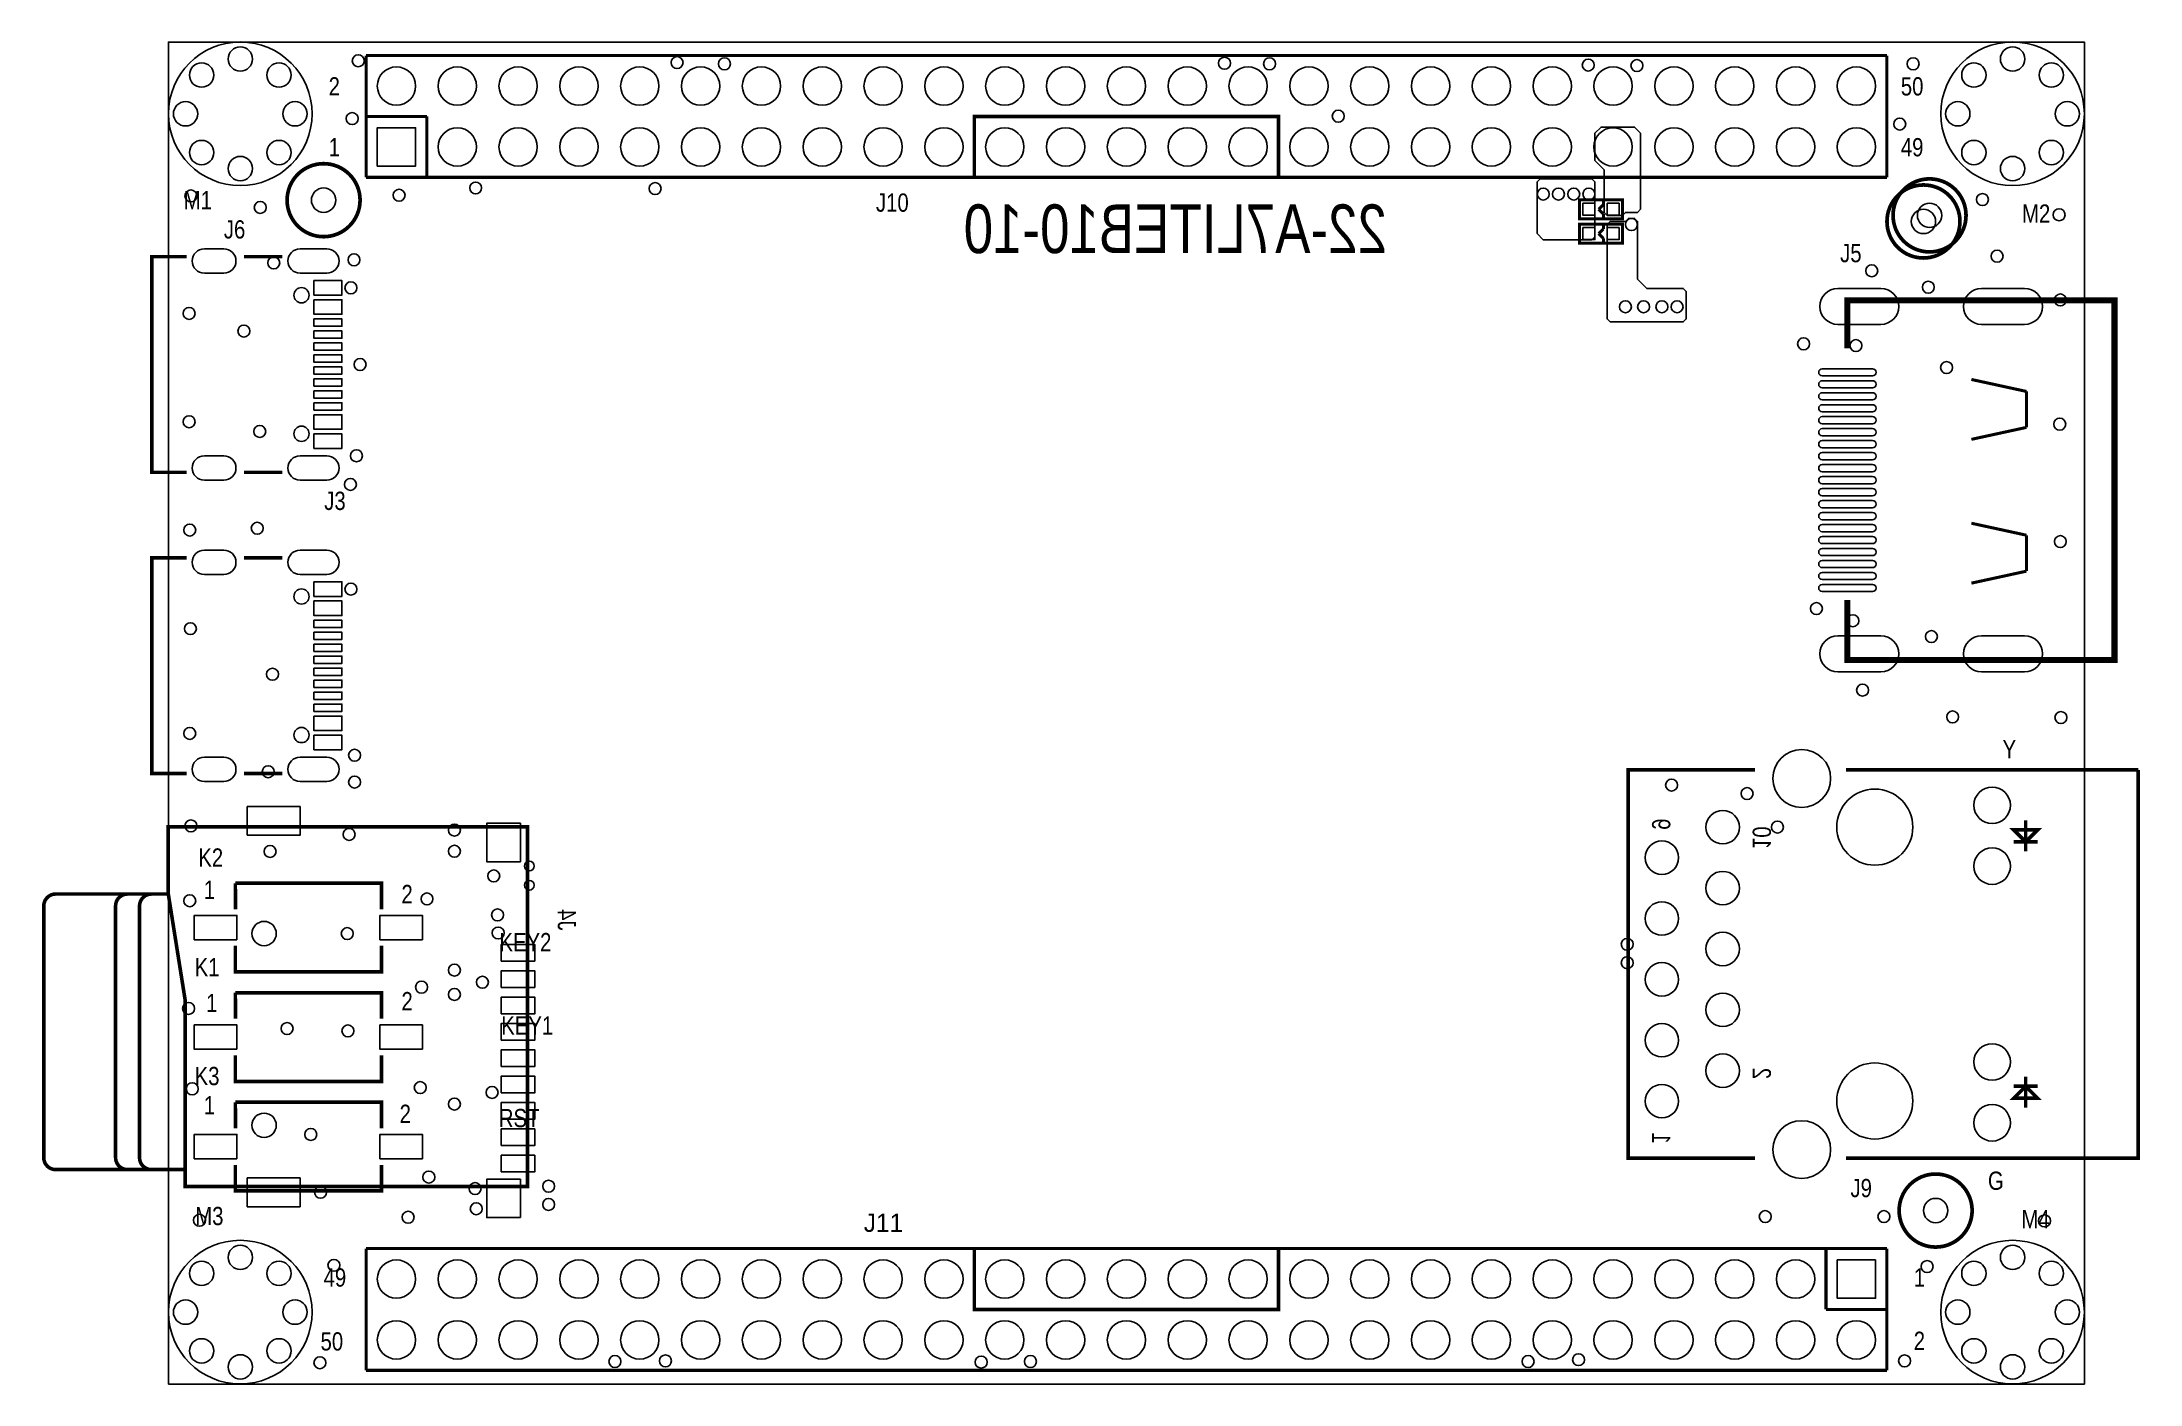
# Model space of a CAD drawing. Extents: x -5.3 to 82.3, y 0 to 56.
import ezdxf

# ---------------------------------------------------------------- set-up
doc = ezdxf.new("R2010")
doc.units = 0
for name, color, linetype in [('BG_OUTLINE', 40, 'CONTINUOUS'), ('BG_SILKSCREEN_BOTTOM', 23, 'CONTINUOUS'), ('BG_SILKSCREEN_TOP', 7, 'CONTINUOUS'), ('ET_BOTTOM', 132, 'CONTINUOUS'), ('PG_SILKSCREEN_BOTTOM', 23, 'CONTINUOUS'), ('PG_SILKSCREEN_TOP', 7, 'CONTINUOUS'), ('PIN_BOTTOM', 132, 'CONTINUOUS'), ('PIN_TOP', 12, 'CONTINUOUS'), ('RD_SILKSCREEN_BOTTOM', 23, 'CONTINUOUS'), ('RD_SILKSCREEN_TOP', 7, 'CONTINUOUS'), ('VC_BOTTOM', 5, 'CONTINUOUS'), ('VC_TOP', 5, 'CONTINUOUS')]:
    doc.layers.add(name, color=color, linetype=linetype)

msp = doc.modelspace()

# ---------------------------------------------------------------- linework, layer by layer
at = {"layer": 'BG_OUTLINE'}
msp.add_lwpolyline([(0, 0), (79.99984, 0), (79.99984, 55.999888), (0, 55.999888), (0, 0)], dxfattribs=at)
msp.add_lwpolyline([(0, 0), (0, 55.999888), (79.99984, 55.999888), (79.99984, 0)], close=True, dxfattribs=at)
at = {"layer": 'ET_BOTTOM'}
for points in [[(61.468, 49.022), (61.341, 48.895), (60.833, 48.895), (60.706, 48.768), (60.071, 48.768), (59.944, 48.895), (59.944, 50.673), (59.563, 51.054), (59.563, 52.197), (59.817, 52.451), (61.214, 52.451), (61.468, 52.197)], [(59.563, 50.165), (59.563, 47.879), (59.436, 47.752), (57.404, 47.752), (57.15, 48.006), (57.15, 50.165), (57.277, 50.292), (59.436, 50.292)], [(60.198, 44.323), (60.071, 44.45), (60.071, 48.387), (60.197492, 48.513492), (60.81141, 48.513492), (60.811664, 48.514), (60.833, 48.514), (60.959492, 48.640492), (61.214508, 48.640492), (61.341, 48.514), (61.341, 46.101), (61.722, 45.72), (63.246, 45.72), (63.373, 45.593), (63.373, 44.45), (63.246, 44.323)]]:
    msp.add_lwpolyline(points, close=True, dxfattribs=at)
at = {"layer": 'PG_SILKSCREEN_BOTTOM'}
for points, const_width in [([(8.001, 49.403, 1), (4.953, 49.403, 1), (8.001, 49.403)], 0.15494), ([(75.057, 48.768, 1), (72.009, 48.768, 1), (75.057, 48.768)], 0.15494), ([(-4.706874, 20.448016, 0.414355), (-5.207, 19.94789)], 0.150114), ([(-1.70688, 20.448016, 0.414353), (-2.207006, 19.94789)], 0.150114), ([(-0.706882, 20.448016, 0.414352), (-1.207008, 19.94789)], 0.150114), ([(-5.207, 9.448038, 0.414327), (-4.706874, 8.947912)], 0.150114), ([(-2.207006, 9.448038, 0.414324), (-1.70688, 8.947912)], 0.150114), ([(-1.207008, 9.448038, 0.414324), (-0.706882, 8.947912)], 0.150114), ([(75.311, 7.239, 1), (72.263, 7.239, 1), (75.311, 7.239)], 0.15494)]:
    msp.add_lwpolyline(points, format="xyb", dxfattribs=dict(at, const_width=const_width))
for points, const_width in [([(60.716922, 49.42205), (60.716922, 48.62195), (58.917078, 48.62195), (58.917078, 49.42205), (60.716922, 49.42205)], 0.127), ([(59.917076, 49.221898), (59.716924, 49.022)], 0.127), ([(59.716924, 49.022), (59.917076, 48.822102)], 0.127), ([(59.917076, 49.372012), (59.917076, 49.221898)], 0.127), ([(60.716922, 48.40605), (60.716922, 47.60595), (58.917078, 47.60595), (58.917078, 48.40605), (60.716922, 48.40605)], 0.127), ([(59.917076, 48.205898), (59.716924, 48.006)], 0.127), ([(59.917076, 48.822102), (59.917076, 48.681894)], 0.127), ([(59.917076, 48.356012), (59.917076, 48.205898)], 0.127), ([(59.716924, 48.006), (59.917076, 47.806102)], 0.127), ([(59.917076, 47.806102), (59.917076, 47.665894)], 0.127), ([(0.692912, 8.247888), (0.692912, 16.047974), (-0.007112, 20.448016), (-0.007112, 23.248112), (14.993112, 23.248112), (14.993112, 8.247888), (0.692912, 8.247888)], 0.150114), ([(-1.70688, 20.448016), (-4.706874, 20.448016)], 0.150114), ([(-0.60706, 20.448016), (-1.70688, 20.448016)], 0.150114), ([(-0.007112, 20.448016), (-0.706882, 20.448016)], 0.150114), ([(-5.207, 19.94789), (-5.207, 9.448038)], 0.150114), ([(-2.207006, 19.94789), (-2.207006, 9.448038)], 0.150114), ([(-1.207008, 19.94789), (-1.207008, 9.448038)], 0.150114), ([(-4.706874, 8.947912), (-1.70688, 8.947912)], 0.150114), ([(-1.70688, 8.947912), (-0.706882, 8.947912)], 0.150114), ([(-0.706882, 8.947912), (0.692912, 8.947912)], 0.150114)]:
    msp.add_lwpolyline(points, dxfattribs=dict(at, const_width=const_width))
at = {"layer": 'PG_SILKSCREEN_TOP'}
for points, const_width in [([(8.24992, 55.4355), (71.74992, 55.4355)], 0.127), ([(8.24992, 50.3555), (8.24992, 55.4355)], 0.127), ([(71.74992, 55.4355), (71.74992, 50.3555)], 0.127), ([(10.78992, 52.8955), (8.24992, 52.8955)], 0.127), ([(10.78992, 50.3555), (10.78992, 52.8955)], 0.127), ([(46.34992, 50.3555), (46.34992, 52.8955), (33.64992, 52.8955), (33.64992, 50.3555)], 0.150114), ([(71.74992, 50.3555), (8.24992, 50.3555)], 0.127), ([(0.754888, 47.045118), (-0.694944, 47.045118), (-0.694944, 38.044882), (0.754888, 38.044882)], 0.150114), ([(4.75488, 47.045118), (3.154934, 47.045118)], 0.150114), ([(70.104, 32.71901), (70.104, 30.218888), (81.254092, 30.218888), (81.254092, 45.219112), (70.104, 45.219112), (70.104, 43.219116)], 0.254), ([(75.280012, 41.920922), (77.579982, 41.420796)], 0.127), ([(77.579982, 41.420796), (77.579982, 39.92118)], 0.127), ([(77.579982, 39.92118), (75.280012, 39.4208)], 0.127), ([(3.154934, 38.044882), (4.75488, 38.044882)], 0.150114), ([(77.579982, 35.420808), (75.280012, 35.921188)], 0.127), ([(77.579982, 33.921192), (77.579982, 35.420808)], 0.127), ([(0.754888, 34.472118), (-0.694944, 34.472118), (-0.694944, 25.471882), (0.754888, 25.471882)], 0.150114), ([(4.75488, 34.472118), (3.154934, 34.472118)], 0.150114), ([(75.280012, 33.420812), (77.579982, 33.921192)], 0.127), ([(3.154934, 25.471882), (4.75488, 25.471882)], 0.150114), ([(66.24701, 25.62606), (60.947046, 25.62606), (60.947046, 9.42594), (66.24701, 9.42594)], 0.150114), ([(82.246978, 25.62606), (70.047104, 25.62606)], 0.150114), ([(70.047104, 9.42594), (82.246978, 9.42594), (82.246978, 25.62606)], 0.150114), ([(77.04709, 23.125938), (78.047088, 23.125938), (77.546962, 22.626066), (77.04709, 23.125938)], 0.150114), ([(77.546962, 22.626066), (77.546962, 23.525988)], 0.150114), ([(77.04709, 22.626066), (78.047088, 22.626066)], 0.150114), ([(77.546962, 22.626066), (77.546962, 22.226016)], 0.150114), ([(2.794, 19.812), (2.791968, 20.899882)], 0.1524), ([(2.791968, 20.899882), (8.892032, 20.899882), (8.892032, 19.812)], 0.1524), ([(8.892032, 18.288), (8.892032, 17.200118), (2.791968, 17.200118), (2.791968, 18.288)], 0.1524), ([(2.794, 15.24), (2.791968, 16.327882)], 0.1524), ([(2.791968, 16.327882), (8.892032, 16.327882), (8.892032, 15.24)], 0.1524), ([(8.892032, 13.716), (8.892032, 12.628118), (2.791968, 12.628118), (2.791968, 13.716)], 0.1524), ([(78.047088, 11.926062), (77.04709, 11.926062), (77.546962, 12.425934), (78.047088, 11.926062)], 0.150114), ([(78.047088, 12.425934), (77.04709, 12.425934)], 0.150114), ([(77.546962, 12.425934), (77.546962, 12.825984)], 0.150114), ([(77.546962, 12.425934), (77.546962, 11.526012)], 0.150114), ([(2.794, 10.668), (2.791968, 11.755882)], 0.1524), ([(2.791968, 11.755882), (8.892032, 11.755882), (8.892032, 10.668)], 0.1524), ([(8.892032, 9.144), (8.892032, 8.056118), (2.791968, 8.056118), (2.791968, 9.144)], 0.1524), ([(8.24992, 0.5715), (8.24992, 5.6515)], 0.127), ([(8.24992, 5.6515), (71.74992, 5.6515)], 0.127), ([(33.64992, 5.6515), (33.64992, 3.1115), (46.34992, 3.1115), (46.34992, 5.6515)], 0.150114), ([(69.20992, 5.6515), (69.20992, 3.1115)], 0.127), ([(71.74992, 5.6515), (71.74992, 0.5715)], 0.127), ([(69.20992, 3.1115), (71.74992, 3.1115)], 0.127), ([(71.74992, 0.5715), (8.24992, 0.5715)], 0.127)]:
    msp.add_lwpolyline(points, dxfattribs=dict(at, const_width=const_width))
at = {"layer": 'PG_SILKSCREEN_TOP', "const_width": 0.15494}
for points in [[(8.001, 49.403, 1), (4.953, 49.403, 1), (8.001, 49.403)], [(74.803, 48.514, 1), (71.755, 48.514, 1), (74.803, 48.514)], [(75.311, 7.239, 1), (72.263, 7.239, 1), (75.311, 7.239)]]:
    msp.add_lwpolyline(points, format="xyb", dxfattribs=at)
at = {"layer": 'PIN_BOTTOM'}
for points in [[(8.71982, 50.8254), (8.71982, 52.425346), (10.319766, 52.425346), (10.319766, 50.8254)], [(59.559063, 49.272063), (59.058937, 49.272063), (59.058937, 48.771937), (59.559063, 48.771937)], [(60.575063, 49.272063), (60.074937, 49.272063), (60.074937, 48.771937), (60.575063, 48.771937)], [(59.559063, 48.256063), (59.058937, 48.256063), (59.058937, 47.755937), (59.559063, 47.755937)], [(60.575063, 48.256063), (60.074937, 48.256063), (60.074937, 47.755937), (60.575063, 47.755937)], [(3.292983, 22.8981), (5.492877, 22.8981), (5.492877, 24.097996), (3.292983, 24.097996)], [(14.693138, 21.798026), (14.693138, 23.397972), (13.29309, 23.397972), (13.29309, 21.798026)], [(13.893038, 17.64792), (15.293086, 17.64792), (15.293086, 18.347944), (13.893038, 18.347944)], [(13.893038, 16.5481), (15.293086, 16.5481), (15.293086, 17.248124), (13.893038, 17.248124)], [(13.893038, 15.448026), (15.293086, 15.448026), (15.293086, 16.14805), (13.893038, 16.14805)], [(13.893038, 14.347952), (15.293086, 14.347952), (15.293086, 15.047976), (13.893038, 15.047976)], [(13.893038, 13.247878), (15.293086, 13.247878), (15.293086, 13.947902), (13.893038, 13.947902)], [(13.893038, 12.148058), (15.293086, 12.148058), (15.293086, 12.848082), (13.893038, 12.848082)], [(13.893038, 11.047984), (15.293086, 11.047984), (15.293086, 11.748008), (13.893038, 11.748008)], [(13.893038, 9.94791), (15.293086, 9.94791), (15.293086, 10.647934), (13.893038, 10.647934)], [(13.893038, 8.84809), (15.293086, 8.84809), (15.293086, 9.548114), (13.893038, 9.548114)], [(3.292983, 7.398004), (5.492877, 7.398004), (5.492877, 8.5979), (3.292983, 8.5979)], [(14.693138, 6.947916), (14.693138, 8.547862), (13.29309, 8.547862), (13.29309, 6.947916)], [(71.279893, 5.181473), (71.279893, 3.581527), (69.679947, 3.581527), (69.679947, 5.181473)]]:
    msp.add_lwpolyline(points, close=True, dxfattribs=at)
for points in [[(2.3114, 46.357032), (1.4986, 46.357032, -1), (1.4986, 47.373032), (2.3114, 47.373032, -1)], [(6.613906, 46.357032), (5.496306, 46.357032, -1), (5.496306, 47.373032), (6.613906, 47.373032, -1)], [(69.704204, 45.718984), (71.504048, 45.718984, -1), (71.504048, 44.21886), (69.704204, 44.21886, -1)], [(75.704192, 45.718984), (77.504036, 45.718984, -1), (77.504036, 44.21886), (75.704192, 44.21886, -1)], [(2.3114, 37.716968), (1.4986, 37.716968, -1), (1.4986, 38.732968), (2.3114, 38.732968, -1)], [(6.613906, 37.716968), (5.496306, 37.716968, -1), (5.496306, 38.732968), (6.613906, 38.732968, -1)], [(2.3114, 33.784032), (1.4986, 33.784032, -1), (1.4986, 34.800032), (2.3114, 34.800032, -1)], [(6.613906, 33.784032), (5.496306, 33.784032, -1), (5.496306, 34.800032), (6.613906, 34.800032, -1)], [(69.704204, 31.21914), (71.504048, 31.21914, -1), (71.504048, 29.719016), (69.704204, 29.719016, -1)], [(75.704192, 31.21914), (77.504036, 31.21914, -1), (77.504036, 29.719016), (75.704192, 29.719016, -1)], [(2.3114, 25.143968), (1.4986, 25.143968, -1), (1.4986, 26.159968), (2.3114, 26.159968, -1)], [(6.613906, 25.143968), (5.496306, 25.143968, -1), (5.496306, 26.159968), (6.613906, 26.159968, -1)]]:
    msp.add_lwpolyline(points, format="xyb", close=True, dxfattribs=at)
for centre, radius in [((2.99974, 53.007006), 2.9972), ((2.99974, 55.293006), 0.508), ((77.0001, 53.007006), 2.9972), ((77.0001, 55.293006), 0.508), ((1.383284, 54.623462), 0.508), ((4.616196, 54.623462), 0.508), ((9.51992, 54.1655), 0.799973), ((12.05992, 54.1655), 0.799973), ((14.59992, 54.1655), 0.799973), ((17.13992, 54.1655), 0.799973), ((19.67992, 54.1655), 0.799973), ((22.21992, 54.1655), 0.799973), ((24.75992, 54.1655), 0.799973), ((27.29992, 54.1655), 0.799973), ((29.83992, 54.1655), 0.799973), ((32.37992, 54.1655), 0.799973), ((34.91992, 54.1655), 0.799973), ((37.45992, 54.1655), 0.799973), ((39.99992, 54.1655), 0.799973), ((42.53992, 54.1655), 0.799973), ((45.07992, 54.1655), 0.799973), ((47.61992, 54.1655), 0.799973), ((50.15992, 54.1655), 0.799973), ((52.69992, 54.1655), 0.799973), ((55.23992, 54.1655), 0.799973), ((57.77992, 54.1655), 0.799973), ((60.31992, 54.1655), 0.799973), ((62.85992, 54.1655), 0.799973), ((65.39992, 54.1655), 0.799973), ((67.93992, 54.1655), 0.799973), ((70.47992, 54.1655), 0.799973), ((75.383644, 54.623462), 0.508), ((78.616556, 54.623462), 0.508), ((0.71374, 53.007006), 0.508), ((5.28574, 53.007006), 0.508), ((74.7141, 53.007006), 0.508), ((79.2861, 53.007006), 0.508), ((1.383284, 51.39055), 0.508), ((4.616196, 51.39055), 0.508), ((12.05992, 51.6255), 0.799973), ((14.59992, 51.6255), 0.799973), ((17.13992, 51.6255), 0.799973), ((19.67992, 51.6255), 0.799973), ((22.21992, 51.6255), 0.799973), ((24.75992, 51.6255), 0.799973), ((27.29992, 51.6255), 0.799973), ((29.83992, 51.6255), 0.799973), ((32.37992, 51.6255), 0.799973), ((34.91992, 51.6255), 0.799973), ((37.45992, 51.6255), 0.799973), ((39.99992, 51.6255), 0.799973), ((42.53992, 51.6255), 0.799973), ((45.07992, 51.6255), 0.799973), ((47.61992, 51.6255), 0.799973), ((50.15992, 51.6255), 0.799973), ((52.69992, 51.6255), 0.799973), ((55.23992, 51.6255), 0.799973), ((57.77992, 51.6255), 0.799973), ((60.31992, 51.6255), 0.799973), ((62.85992, 51.6255), 0.799973), ((65.39992, 51.6255), 0.799973), ((67.93992, 51.6255), 0.799973), ((70.47992, 51.6255), 0.799973), ((75.383644, 51.39055), 0.508), ((78.616556, 51.39055), 0.508), ((2.99974, 50.721006), 0.508), ((77.0001, 50.721006), 0.508), ((6.477, 49.403), 0.508), ((73.533, 48.768), 0.508), ((5.55498, 45.435012), 0.3175), ((5.55498, 39.654988), 0.3175), ((5.55498, 32.862012), 0.3175), ((5.55498, 27.081988), 0.3175), ((68.196968, 25.270968), 1.2065), ((71.247, 23.241), 1.5875), ((76.146914, 24.151082), 0.762), ((64.897, 23.23592), 0.6985), ((62.357, 21.96592), 0.6985), ((76.146914, 21.611082), 0.762), ((64.897, 20.69592), 0.6985), ((3.99288, 18.798032), 0.508), ((62.357, 19.42592), 0.6985), ((64.897, 18.15592), 0.6985), ((62.357, 16.88592), 0.6985), ((64.897, 15.61592), 0.6985), ((62.357, 14.34592), 0.6985), ((76.146914, 13.440918), 0.762), ((64.897, 13.07592), 0.6985), ((71.247, 11.811), 1.5875), ((62.357, 11.80592), 0.6985), ((76.146914, 10.900918), 0.762), ((3.99288, 10.798048), 0.508), ((68.196968, 9.781032), 1.2065), ((73.787, 7.239), 0.508), ((2.99974, 2.999994), 2.9972), ((2.99974, 5.285994), 0.508), ((77.0001, 2.999994), 2.9972), ((77.0001, 5.285994), 0.508), ((1.383284, 4.61645), 0.508), ((4.616196, 4.61645), 0.508), ((9.51992, 4.3815), 0.799973), ((12.05992, 4.3815), 0.799973), ((14.59992, 4.3815), 0.799973), ((17.13992, 4.3815), 0.799973), ((19.67992, 4.3815), 0.799973), ((22.21992, 4.3815), 0.799973), ((24.75992, 4.3815), 0.799973), ((27.29992, 4.3815), 0.799973), ((29.83992, 4.3815), 0.799973), ((32.37992, 4.3815), 0.799973), ((34.91992, 4.3815), 0.799973), ((37.45992, 4.3815), 0.799973), ((39.99992, 4.3815), 0.799973), ((42.53992, 4.3815), 0.799973), ((45.07992, 4.3815), 0.799973), ((47.61992, 4.3815), 0.799973), ((50.15992, 4.3815), 0.799973), ((52.69992, 4.3815), 0.799973), ((55.23992, 4.3815), 0.799973), ((57.77992, 4.3815), 0.799973), ((60.31992, 4.3815), 0.799973), ((62.85992, 4.3815), 0.799973), ((65.39992, 4.3815), 0.799973), ((67.93992, 4.3815), 0.799973), ((75.383644, 4.61645), 0.508), ((78.616556, 4.61645), 0.508), ((0.71374, 2.999994), 0.508), ((5.28574, 2.999994), 0.508), ((74.7141, 2.999994), 0.508), ((79.2861, 2.999994), 0.508), ((9.51992, 1.8415), 0.799973), ((12.05992, 1.8415), 0.799973), ((14.59992, 1.8415), 0.799973), ((17.13992, 1.8415), 0.799973), ((19.67992, 1.8415), 0.799973), ((22.21992, 1.8415), 0.799973), ((24.75992, 1.8415), 0.799973), ((27.29992, 1.8415), 0.799973), ((29.83992, 1.8415), 0.799973), ((32.37992, 1.8415), 0.799973), ((34.91992, 1.8415), 0.799973), ((37.45992, 1.8415), 0.799973), ((39.99992, 1.8415), 0.799973), ((42.53992, 1.8415), 0.799973), ((45.07992, 1.8415), 0.799973), ((47.61992, 1.8415), 0.799973), ((50.15992, 1.8415), 0.799973), ((52.69992, 1.8415), 0.799973), ((55.23992, 1.8415), 0.799973), ((57.77992, 1.8415), 0.799973), ((60.31992, 1.8415), 0.799973), ((62.85992, 1.8415), 0.799973), ((65.39992, 1.8415), 0.799973), ((67.93992, 1.8415), 0.799973), ((70.47992, 1.8415), 0.799973), ((1.383284, 1.383538), 0.508), ((4.616196, 1.383538), 0.508), ((75.383644, 1.383538), 0.508), ((78.616556, 1.383538), 0.508), ((2.99974, 0.713994), 0.508), ((77.0001, 0.713994), 0.508)]:
    msp.add_circle(centre, radius, dxfattribs=at)
at = {"layer": 'PIN_TOP'}
for points in [[(8.71982, 50.8254), (8.71982, 52.425346), (10.319766, 52.425346), (10.319766, 50.8254)], [(6.070854, 46.049692), (7.239254, 46.049692), (7.239254, 45.440092), (6.070854, 45.440092)], [(6.070854, 45.249846), (7.239254, 45.249846), (7.239254, 44.640246), (6.070854, 44.640246)], [(6.070854, 44.44746), (7.239254, 44.44746), (7.239254, 44.14266), (6.070854, 44.14266)], [(6.070854, 43.947334), (7.239254, 43.947334), (7.239254, 43.642534), (6.070854, 43.642534)], [(6.070854, 43.447462), (7.239254, 43.447462), (7.239254, 43.142662), (6.070854, 43.142662)], [(6.070854, 42.947336), (7.239254, 42.947336), (7.239254, 42.642536), (6.070854, 42.642536)], [(6.070854, 42.447464), (7.239254, 42.447464), (7.239254, 42.142664), (6.070854, 42.142664)], [(6.070854, 41.947338), (7.239254, 41.947338), (7.239254, 41.642538), (6.070854, 41.642538)], [(6.070854, 41.447466), (7.239254, 41.447466), (7.239254, 41.142666), (6.070854, 41.142666)], [(6.070854, 40.94734), (7.239254, 40.94734), (7.239254, 40.64254), (6.070854, 40.64254)], [(6.070854, 40.449754), (7.239254, 40.449754), (7.239254, 39.840154), (6.070854, 39.840154)], [(6.070854, 39.649908), (7.239254, 39.649908), (7.239254, 39.040308), (6.070854, 39.040308)], [(6.070854, 33.476692), (7.239254, 33.476692), (7.239254, 32.867092), (6.070854, 32.867092)], [(6.070854, 32.676846), (7.239254, 32.676846), (7.239254, 32.067246), (6.070854, 32.067246)], [(6.070854, 31.87446), (7.239254, 31.87446), (7.239254, 31.56966), (6.070854, 31.56966)], [(6.070854, 31.374334), (7.239254, 31.374334), (7.239254, 31.069534), (6.070854, 31.069534)], [(6.070854, 30.874462), (7.239254, 30.874462), (7.239254, 30.569662), (6.070854, 30.569662)], [(6.070854, 30.374336), (7.239254, 30.374336), (7.239254, 30.069536), (6.070854, 30.069536)], [(6.070854, 29.874464), (7.239254, 29.874464), (7.239254, 29.569664), (6.070854, 29.569664)], [(6.070854, 29.374338), (7.239254, 29.374338), (7.239254, 29.069538), (6.070854, 29.069538)], [(6.070854, 28.874466), (7.239254, 28.874466), (7.239254, 28.569666), (6.070854, 28.569666)], [(6.070854, 28.37434), (7.239254, 28.37434), (7.239254, 28.06954), (6.070854, 28.06954)], [(6.070854, 27.876754), (7.239254, 27.876754), (7.239254, 27.267154), (6.070854, 27.267154)], [(6.070854, 27.076908), (7.239254, 27.076908), (7.239254, 26.467308), (6.070854, 26.467308)], [(2.855976, 18.542), (1.077976, 18.542), (1.077976, 19.558), (2.855976, 19.558)], [(10.606024, 18.542), (8.828024, 18.542), (8.828024, 19.558), (10.606024, 19.558)], [(2.855976, 13.97), (1.077976, 13.97), (1.077976, 14.986), (2.855976, 14.986)], [(10.606024, 13.97), (8.828024, 13.97), (8.828024, 14.986), (10.606024, 14.986)], [(2.855976, 9.398), (1.077976, 9.398), (1.077976, 10.414), (2.855976, 10.414)], [(10.606024, 9.398), (8.828024, 9.398), (8.828024, 10.414), (10.606024, 10.414)], [(71.279893, 5.181473), (71.279893, 3.581527), (69.679947, 3.581527), (69.679947, 5.181473)]]:
    msp.add_lwpolyline(points, close=True, dxfattribs=at)
for points in [[(2.3114, 46.357032), (1.4986, 46.357032, -1), (1.4986, 47.373032), (2.3114, 47.373032, -1)], [(6.613906, 46.357032), (5.496306, 46.357032, -1), (5.496306, 47.373032), (6.613906, 47.373032, -1)], [(69.704204, 45.718984), (71.504048, 45.718984, -1), (71.504048, 44.21886), (69.704204, 44.21886, -1)], [(75.704192, 45.718984), (77.504036, 45.718984, -1), (77.504036, 44.21886), (75.704192, 44.21886, -1)], [(69.053964, 42.369105), (71.154036, 42.369105, -1), (71.154036, 42.069131), (69.053964, 42.069131, -1)], [(69.053964, 41.868979), (71.154036, 41.868979, -1), (71.154036, 41.569005), (69.053964, 41.569005, -1)], [(69.053964, 41.369107), (71.154036, 41.369107, -1), (71.154036, 41.069133), (69.053964, 41.069133, -1)], [(69.053964, 40.868981), (71.154036, 40.868981, -1), (71.154036, 40.569007), (69.053964, 40.569007, -1)], [(69.053964, 40.369109), (71.154036, 40.369109, -1), (71.154036, 40.069135), (69.053964, 40.069135, -1)], [(69.053964, 39.868983), (71.154036, 39.868983, -1), (71.154036, 39.569009), (69.053964, 39.569009, -1)], [(2.3114, 37.716968), (1.4986, 37.716968, -1), (1.4986, 38.732968), (2.3114, 38.732968, -1)], [(6.613906, 37.716968), (5.496306, 37.716968, -1), (5.496306, 38.732968), (6.613906, 38.732968, -1)], [(69.053964, 39.369111), (71.154036, 39.369111, -1), (71.154036, 39.069137), (69.053964, 39.069137, -1)], [(69.053964, 38.868985), (71.154036, 38.868985, -1), (71.154036, 38.569011), (69.053964, 38.569011, -1)], [(69.053964, 38.369113), (71.154036, 38.369113, -1), (71.154036, 38.069139), (69.053964, 38.069139, -1)], [(69.053964, 37.868987), (71.154036, 37.868987, -1), (71.154036, 37.569013), (69.053964, 37.569013, -1)], [(69.053964, 37.368861), (71.154036, 37.368861, -1), (71.154036, 37.068887), (69.053964, 37.068887, -1)], [(69.053964, 36.868989), (71.154036, 36.868989, -1), (71.154036, 36.569015), (69.053964, 36.569015, -1)], [(69.053964, 36.368863), (71.154036, 36.368863, -1), (71.154036, 36.068889), (69.053964, 36.068889, -1)], [(69.053964, 35.868991), (71.154036, 35.868991, -1), (71.154036, 35.569017), (69.053964, 35.569017, -1)], [(69.053964, 35.368865), (71.154036, 35.368865, -1), (71.154036, 35.068891), (69.053964, 35.068891, -1)], [(2.3114, 33.784032), (1.4986, 33.784032, -1), (1.4986, 34.800032), (2.3114, 34.800032, -1)], [(6.613906, 33.784032), (5.496306, 33.784032, -1), (5.496306, 34.800032), (6.613906, 34.800032, -1)], [(69.053964, 34.868993), (71.154036, 34.868993, -1), (71.154036, 34.569019), (69.053964, 34.569019, -1)], [(69.053964, 34.368867), (71.154036, 34.368867, -1), (71.154036, 34.068893), (69.053964, 34.068893, -1)], [(69.053964, 33.868995), (71.154036, 33.868995, -1), (71.154036, 33.569021), (69.053964, 33.569021, -1)], [(69.053964, 33.368869), (71.154036, 33.368869, -1), (71.154036, 33.068895), (69.053964, 33.068895, -1)], [(69.704204, 31.21914), (71.504048, 31.21914, -1), (71.504048, 29.719016), (69.704204, 29.719016, -1)], [(75.704192, 31.21914), (77.504036, 31.21914, -1), (77.504036, 29.719016), (75.704192, 29.719016, -1)], [(2.3114, 25.143968), (1.4986, 25.143968, -1), (1.4986, 26.159968), (2.3114, 26.159968, -1)], [(6.613906, 25.143968), (5.496306, 25.143968, -1), (5.496306, 26.159968), (6.613906, 26.159968, -1)]]:
    msp.add_lwpolyline(points, format="xyb", close=True, dxfattribs=at)
for centre, radius in [((2.99974, 53.007006), 2.9972), ((2.99974, 55.293006), 0.508), ((77.0001, 53.007006), 2.9972), ((77.0001, 55.293006), 0.508), ((1.383284, 54.623462), 0.508), ((4.616196, 54.623462), 0.508), ((9.51992, 54.1655), 0.799973), ((12.05992, 54.1655), 0.799973), ((14.59992, 54.1655), 0.799973), ((17.13992, 54.1655), 0.799973), ((19.67992, 54.1655), 0.799973), ((22.21992, 54.1655), 0.799973), ((24.75992, 54.1655), 0.799973), ((27.29992, 54.1655), 0.799973), ((29.83992, 54.1655), 0.799973), ((32.37992, 54.1655), 0.799973), ((34.91992, 54.1655), 0.799973), ((37.45992, 54.1655), 0.799973), ((39.99992, 54.1655), 0.799973), ((42.53992, 54.1655), 0.799973), ((45.07992, 54.1655), 0.799973), ((47.61992, 54.1655), 0.799973), ((50.15992, 54.1655), 0.799973), ((52.69992, 54.1655), 0.799973), ((55.23992, 54.1655), 0.799973), ((57.77992, 54.1655), 0.799973), ((60.31992, 54.1655), 0.799973), ((62.85992, 54.1655), 0.799973), ((65.39992, 54.1655), 0.799973), ((67.93992, 54.1655), 0.799973), ((70.47992, 54.1655), 0.799973), ((75.383644, 54.623462), 0.508), ((78.616556, 54.623462), 0.508), ((0.71374, 53.007006), 0.508), ((5.28574, 53.007006), 0.508), ((74.7141, 53.007006), 0.508), ((79.2861, 53.007006), 0.508), ((1.383284, 51.39055), 0.508), ((4.616196, 51.39055), 0.508), ((12.05992, 51.6255), 0.799973), ((14.59992, 51.6255), 0.799973), ((17.13992, 51.6255), 0.799973), ((19.67992, 51.6255), 0.799973), ((22.21992, 51.6255), 0.799973), ((24.75992, 51.6255), 0.799973), ((27.29992, 51.6255), 0.799973), ((29.83992, 51.6255), 0.799973), ((32.37992, 51.6255), 0.799973), ((34.91992, 51.6255), 0.799973), ((37.45992, 51.6255), 0.799973), ((39.99992, 51.6255), 0.799973), ((42.53992, 51.6255), 0.799973), ((45.07992, 51.6255), 0.799973), ((47.61992, 51.6255), 0.799973), ((50.15992, 51.6255), 0.799973), ((52.69992, 51.6255), 0.799973), ((55.23992, 51.6255), 0.799973), ((57.77992, 51.6255), 0.799973), ((60.31992, 51.6255), 0.799973), ((62.85992, 51.6255), 0.799973), ((65.39992, 51.6255), 0.799973), ((67.93992, 51.6255), 0.799973), ((70.47992, 51.6255), 0.799973), ((75.383644, 51.39055), 0.508), ((78.616556, 51.39055), 0.508), ((2.99974, 50.721006), 0.508), ((77.0001, 50.721006), 0.508), ((6.477, 49.403), 0.508), ((73.279, 48.514), 0.508), ((5.55498, 45.435012), 0.3175), ((5.55498, 39.654988), 0.3175), ((5.55498, 32.862012), 0.3175), ((5.55498, 27.081988), 0.3175), ((68.196968, 25.270968), 1.2065), ((71.247, 23.241), 1.5875), ((76.146914, 24.151082), 0.762), ((64.897, 23.23592), 0.6985), ((62.357, 21.96592), 0.6985), ((76.146914, 21.611082), 0.762), ((64.897, 20.69592), 0.6985), ((3.99288, 18.798032), 0.508), ((62.357, 19.42592), 0.6985), ((64.897, 18.15592), 0.6985), ((62.357, 16.88592), 0.6985), ((64.897, 15.61592), 0.6985), ((62.357, 14.34592), 0.6985), ((76.146914, 13.440918), 0.762), ((64.897, 13.07592), 0.6985), ((71.247, 11.811), 1.5875), ((62.357, 11.80592), 0.6985), ((76.146914, 10.900918), 0.762), ((3.99288, 10.798048), 0.508), ((68.196968, 9.781032), 1.2065), ((73.787, 7.239), 0.508), ((2.99974, 2.999994), 2.9972), ((2.99974, 5.285994), 0.508), ((77.0001, 2.999994), 2.9972), ((77.0001, 5.285994), 0.508), ((1.383284, 4.61645), 0.508), ((4.616196, 4.61645), 0.508), ((9.51992, 4.3815), 0.799973), ((12.05992, 4.3815), 0.799973), ((14.59992, 4.3815), 0.799973), ((17.13992, 4.3815), 0.799973), ((19.67992, 4.3815), 0.799973), ((22.21992, 4.3815), 0.799973), ((24.75992, 4.3815), 0.799973), ((27.29992, 4.3815), 0.799973), ((29.83992, 4.3815), 0.799973), ((32.37992, 4.3815), 0.799973), ((34.91992, 4.3815), 0.799973), ((37.45992, 4.3815), 0.799973), ((39.99992, 4.3815), 0.799973), ((42.53992, 4.3815), 0.799973), ((45.07992, 4.3815), 0.799973), ((47.61992, 4.3815), 0.799973), ((50.15992, 4.3815), 0.799973), ((52.69992, 4.3815), 0.799973), ((55.23992, 4.3815), 0.799973), ((57.77992, 4.3815), 0.799973), ((60.31992, 4.3815), 0.799973), ((62.85992, 4.3815), 0.799973), ((65.39992, 4.3815), 0.799973), ((67.93992, 4.3815), 0.799973), ((75.383644, 4.61645), 0.508), ((78.616556, 4.61645), 0.508), ((0.71374, 2.999994), 0.508), ((5.28574, 2.999994), 0.508), ((74.7141, 2.999994), 0.508), ((79.2861, 2.999994), 0.508), ((9.51992, 1.8415), 0.799973), ((12.05992, 1.8415), 0.799973), ((14.59992, 1.8415), 0.799973), ((17.13992, 1.8415), 0.799973), ((19.67992, 1.8415), 0.799973), ((22.21992, 1.8415), 0.799973), ((24.75992, 1.8415), 0.799973), ((27.29992, 1.8415), 0.799973), ((29.83992, 1.8415), 0.799973), ((32.37992, 1.8415), 0.799973), ((34.91992, 1.8415), 0.799973), ((37.45992, 1.8415), 0.799973), ((39.99992, 1.8415), 0.799973), ((42.53992, 1.8415), 0.799973), ((45.07992, 1.8415), 0.799973), ((47.61992, 1.8415), 0.799973), ((50.15992, 1.8415), 0.799973), ((52.69992, 1.8415), 0.799973), ((55.23992, 1.8415), 0.799973), ((57.77992, 1.8415), 0.799973), ((60.31992, 1.8415), 0.799973), ((62.85992, 1.8415), 0.799973), ((65.39992, 1.8415), 0.799973), ((67.93992, 1.8415), 0.799973), ((70.47992, 1.8415), 0.799973), ((1.383284, 1.383538), 0.508), ((4.616196, 1.383538), 0.508), ((75.383644, 1.383538), 0.508), ((78.616556, 1.383538), 0.508), ((2.99974, 0.713994), 0.508), ((77.0001, 0.713994), 0.508)]:
    msp.add_circle(centre, radius, dxfattribs=at)
at = {"layer": 'VC_BOTTOM'}
for centre, radius in [((7.9248, 55.2196), 0.250063), ((21.2344, 55.1434), 0.250063), ((23.2156, 55.0926), 0.250063), ((44.0944, 55.118), 0.250063), ((45.974, 55.0926), 0.250063), ((59.2836, 55.0418), 0.250063), ((61.3156, 55.0164), 0.250063), ((72.8472, 55.0926), 0.250063), ((7.6708, 52.8066), 0.250063), ((48.8442, 52.9082), 0.250063), ((72.2884, 52.578), 0.250063), ((12.827, 49.911), 0.250063), ((20.32, 49.8856), 0.250063), ((0.9398, 49.5808), 0.250063), ((3.8354, 49.0982), 0.250063), ((9.6266, 49.6062), 0.250063), ((57.404, 49.657), 0.250063), ((58.039, 49.657), 0.250063), ((58.674, 49.657), 0.250063), ((59.309, 49.657), 0.250063), ((75.7428, 49.4284), 0.250063), ((61.087, 48.387), 0.250063), ((78.9432, 48.7934), 0.250063), ((76.3524, 47.0662), 0.250063), ((4.3942, 46.7868), 0.250063), ((7.747, 46.9138), 0.250063), ((71.12, 46.4566), 0.250063), ((7.62, 45.744892), 0.250063), ((73.4822, 45.7708), 0.250063), ((0.8636, 44.6786), 0.250063), ((60.833, 44.958), 0.250063), ((61.595, 44.958), 0.250063), ((62.357, 44.958), 0.250063), ((62.992, 44.958), 0.250063), ((78.994, 45.2374), 0.250063), ((3.1496, 43.942), 0.250063), ((68.2752, 43.4086), 0.250063), ((70.4596, 43.3324), 0.250063), ((8.001, 42.545), 0.250063), ((74.2442, 42.418), 0.250063), ((0.8636, 40.1574), 0.250063), ((78.9686, 40.0558), 0.250063), ((3.81, 39.751), 0.250063), ((7.8486, 38.735), 0.250063), ((7.5946, 37.5412), 0.250063), ((3.7084, 35.7124), 0.250063), ((0.889, 35.6362), 0.250063), ((78.994, 35.1536), 0.250063), ((7.62, 33.171892), 0.250063), ((68.8086, 32.3596), 0.250063), ((0.9144, 31.5214), 0.250063), ((70.3326, 31.8516), 0.250063), ((73.6092, 31.1912), 0.250063), ((4.3434, 29.6164), 0.250063), ((70.739, 28.956), 0.250063), ((74.4982, 27.8384), 0.250063), ((79.0194, 27.813), 0.250063), ((0.889, 27.1526), 0.250063), ((7.7724, 26.2382), 0.250063), ((4.1656, 25.5524), 0.250063), ((7.7724, 25.1206), 0.250063), ((62.7634, 24.9936), 0.250063), ((65.913, 24.638), 0.250063), ((0.9398, 23.2918), 0.250063), ((7.5438, 22.9362), 0.250063), ((11.938, 23.114), 0.250063), ((67.183, 23.241), 0.250063), ((4.2418, 22.225), 0.250063), ((11.938, 22.232874), 0.250063), ((13.581126, 21.201126), 0.250063), ((15.069312, 21.615908), 0.2032), ((0.889, 20.1676), 0.250063), ((10.795, 20.2438), 0.250063), ((15.069312, 20.815808), 0.2032), ((13.739876, 19.575272), 0.250063), ((7.4676, 18.796), 0.250063), ((13.7668, 18.8214), 0.250063), ((60.9092, 18.348452), 0.250063), ((11.938, 17.272), 0.250063), ((60.9092, 17.58188), 0.250063), ((10.5664, 16.5608), 0.250063), ((13.1064, 16.764), 0.250063), ((0.8382, 15.6718), 0.250063), ((11.938, 16.256), 0.250063), ((4.953, 14.8336), 0.250063), ((7.493, 14.732), 0.250063), ((0.9906, 12.319), 0.250063), ((10.5156, 12.3698), 0.250063), ((13.5128, 12.1666), 0.250063), ((11.938, 11.684), 0.250063), ((5.9436, 10.414), 0.250063), ((10.8712, 8.636), 0.250063), ((6.35, 8.001), 0.250063), ((12.8016, 8.1534), 0.250063), ((15.875, 8.255), 0.250063), ((1.2954, 6.8326), 0.250063), ((10.0076, 6.9596), 0.250063), ((12.8524, 7.3152), 0.250063), ((15.875, 7.493), 0.250063), ((66.675, 6.985), 0.250063), ((71.628, 6.985), 0.250063), ((78.3336, 6.8072), 0.250063), ((6.9088, 4.953), 0.250063), ((73.4314, 4.9022), 0.250063), ((6.3246, 0.889), 0.250063), ((18.6436, 0.9398), 0.250063), ((20.7518, 0.9652), 0.250063), ((33.9344, 0.9144), 0.250063), ((35.9918, 0.9398), 0.250063), ((56.769, 0.9398), 0.250063), ((58.8772, 1.016), 0.250063), ((72.4916, 0.9652), 0.250063)]:
    msp.add_circle(centre, radius, dxfattribs=at)
at = {"layer": 'VC_TOP'}
for centre, radius in [((7.9248, 55.2196), 0.250063), ((21.2344, 55.1434), 0.250063), ((23.2156, 55.0926), 0.250063), ((44.0944, 55.118), 0.250063), ((45.974, 55.0926), 0.250063), ((59.2836, 55.0418), 0.250063), ((61.3156, 55.0164), 0.250063), ((72.8472, 55.0926), 0.250063), ((7.6708, 52.8066), 0.250063), ((48.8442, 52.9082), 0.250063), ((72.2884, 52.578), 0.250063), ((12.827, 49.911), 0.250063), ((20.32, 49.8856), 0.250063), ((0.9398, 49.5808), 0.250063), ((3.8354, 49.0982), 0.250063), ((9.6266, 49.6062), 0.250063), ((57.404, 49.657), 0.250063), ((58.039, 49.657), 0.250063), ((58.674, 49.657), 0.250063), ((59.309, 49.657), 0.250063), ((75.7428, 49.4284), 0.250063), ((61.087, 48.387), 0.250063), ((78.9432, 48.7934), 0.250063), ((76.3524, 47.0662), 0.250063), ((4.3942, 46.7868), 0.250063), ((7.747, 46.9138), 0.250063), ((71.12, 46.4566), 0.250063), ((7.62, 45.744892), 0.250063), ((73.4822, 45.7708), 0.250063), ((0.8636, 44.6786), 0.250063), ((60.833, 44.958), 0.250063), ((61.595, 44.958), 0.250063), ((62.357, 44.958), 0.250063), ((62.992, 44.958), 0.250063), ((78.994, 45.2374), 0.250063), ((3.1496, 43.942), 0.250063), ((68.2752, 43.4086), 0.250063), ((70.4596, 43.3324), 0.250063), ((8.001, 42.545), 0.250063), ((74.2442, 42.418), 0.250063), ((0.8636, 40.1574), 0.250063), ((78.9686, 40.0558), 0.250063), ((3.81, 39.751), 0.250063), ((7.8486, 38.735), 0.250063), ((7.5946, 37.5412), 0.250063), ((3.7084, 35.7124), 0.250063), ((0.889, 35.6362), 0.250063), ((78.994, 35.1536), 0.250063), ((7.62, 33.171892), 0.250063), ((68.8086, 32.3596), 0.250063), ((0.9144, 31.5214), 0.250063), ((70.3326, 31.8516), 0.250063), ((73.6092, 31.1912), 0.250063), ((4.3434, 29.6164), 0.250063), ((70.739, 28.956), 0.250063), ((74.4982, 27.8384), 0.250063), ((79.0194, 27.813), 0.250063), ((0.889, 27.1526), 0.250063), ((7.7724, 26.2382), 0.250063), ((4.1656, 25.5524), 0.250063), ((7.7724, 25.1206), 0.250063), ((62.7634, 24.9936), 0.250063), ((65.913, 24.638), 0.250063), ((0.9398, 23.2918), 0.250063), ((7.5438, 22.9362), 0.250063), ((11.938, 23.114), 0.250063), ((67.183, 23.241), 0.250063), ((4.2418, 22.225), 0.250063), ((11.938, 22.232874), 0.250063), ((13.581126, 21.201126), 0.250063), ((15.069312, 21.615908), 0.2032), ((0.889, 20.1676), 0.250063), ((10.795, 20.2438), 0.250063), ((15.069312, 20.815808), 0.2032), ((13.739876, 19.575272), 0.250063), ((7.4676, 18.796), 0.250063), ((13.7668, 18.8214), 0.250063), ((60.9092, 18.348452), 0.250063), ((11.938, 17.272), 0.250063), ((60.9092, 17.58188), 0.250063), ((10.5664, 16.5608), 0.250063), ((13.1064, 16.764), 0.250063), ((0.8382, 15.6718), 0.250063), ((11.938, 16.256), 0.250063), ((4.953, 14.8336), 0.250063), ((7.493, 14.732), 0.250063), ((0.9906, 12.319), 0.250063), ((10.5156, 12.3698), 0.250063), ((13.5128, 12.1666), 0.250063), ((11.938, 11.684), 0.250063), ((5.9436, 10.414), 0.250063), ((10.8712, 8.636), 0.250063), ((6.35, 8.001), 0.250063), ((12.8016, 8.1534), 0.250063), ((15.875, 8.255), 0.250063), ((1.2954, 6.8326), 0.250063), ((10.0076, 6.9596), 0.250063), ((12.8524, 7.3152), 0.250063), ((15.875, 7.493), 0.250063), ((66.675, 6.985), 0.250063), ((71.628, 6.985), 0.250063), ((78.3336, 6.8072), 0.250063), ((6.9088, 4.953), 0.250063), ((73.4314, 4.9022), 0.250063), ((6.3246, 0.889), 0.250063), ((18.6436, 0.9398), 0.250063), ((20.7518, 0.9652), 0.250063), ((33.9344, 0.9144), 0.250063), ((35.9918, 0.9398), 0.250063), ((56.769, 0.9398), 0.250063), ((58.8772, 1.016), 0.250063), ((72.4916, 0.9652), 0.250063)]:
    msp.add_circle(centre, radius, dxfattribs=at)

# ---------------------------------------------------------------- texts
at = {"layer": 'BG_SILKSCREEN_BOTTOM', "text_generation_flag": 2, "width": 0.8125}
msp.add_text('22-A7LITEB10-10', height=2.032, dxfattribs=at).set_placement((50.8762, 47.1932))
at = {"layer": 'BG_SILKSCREEN_TOP', "width": 0.833333}
for s, p in [('KEY2', (13.8176, 18.0594)), ('KEY1', (13.8938, 14.5796)), ('RST', (13.7922, 10.7188))]:
    msp.add_text(s, height=0.762, dxfattribs=at).set_placement(p)
at = {"layer": 'PG_SILKSCREEN_BOTTOM', "text_generation_flag": 2, "width": 0.833333}
for s, p in [('9', (61.947044, 23.125938)), ('10', (66.146934, 22.326092)), ('2', (66.146934, 12.725908)), ('1', (61.947044, 10.025888))]:
    msp.add_text(s, height=0.762, rotation=270, dxfattribs=at).set_placement(p)
at = {"layer": 'PG_SILKSCREEN_TOP', "width": 0.833333}
for s, p in [('2', (6.68782, 53.7718)), ('50', (72.33412, 53.7718)), ('1', (6.68782, 51.2318)), ('49', (72.33412, 51.2318)), ('Y', (76.581, 26.1112)), ('1', (1.4732, 20.2438)), ('2', (9.7282, 20.066)), ('1', (1.5748, 15.5194)), ('2', (9.7282, 15.5956)), ('1', (1.4732, 11.2522)), ('2', (9.652, 10.8966)), ('G', (75.9714, 8.1026)), ('49', (6.477, 4.064)), ('1', (72.8726, 4.064)), ('50', (6.35, 1.397)), ('2', (72.8726, 1.4224))]:
    msp.add_text(s, height=0.762, dxfattribs=at).set_placement(p)
at = {"layer": 'RD_SILKSCREEN_BOTTOM', "text_generation_flag": 2, "width": 0.833333}
msp.add_text('J4', height=0.762, rotation=270, dxfattribs=at).set_placement((16.256, 18.923))
at = {"layer": 'RD_SILKSCREEN_TOP', "width": 0.833333}
for s, p in [('M1', (0.635, 49.022)), ('J10', (29.5402, 48.9204)), ('M2', (77.3938, 48.4632)), ('J6', (2.3114, 47.8028)), ('J5', (69.7992, 46.8122)), ('J3', (6.5024, 36.4744)), ('K2', (1.2446, 21.59)), ('K1', (1.0922, 17.018)), ('K3', (1.0922, 12.4714)), ('J9', (70.231, 7.7978)), ('M3', (1.1176, 6.6294)), ('M4', (77.3684, 6.5024))]:
    msp.add_text(s, height=0.762, dxfattribs=at).set_placement(p)
at = {"layer": 'RD_SILKSCREEN_TOP'}
msp.add_text('J11', height=0.762, dxfattribs=at).set_placement((29.0322, 6.35))

doc.saveas('drawing.dxf')
